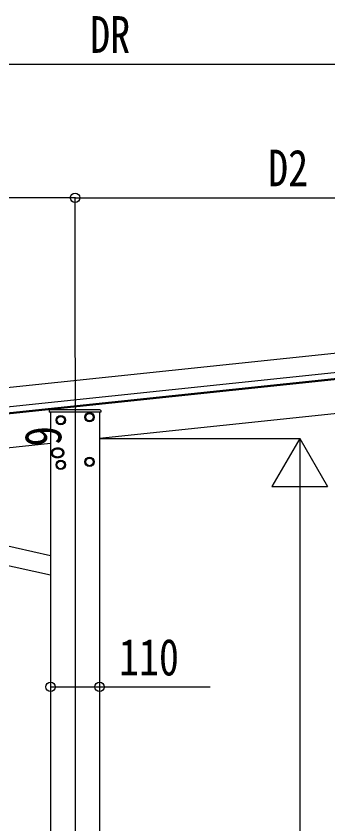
# Model space of a CAD drawing. Units: millimetres, scale not verified. Extents: x -10512 to 10512, y -7425 to 7425.
# Drawn here: x -1755 to -1056, y -2988 to -1172 of the extents above; entities that cross this region are included whole.
import ezdxf
from ezdxf.enums import TextEntityAlignment as Align

# ---------------------------------------------------------------- set-up
doc = ezdxf.new("R2010")
doc.units = ezdxf.units.MM
doc.header["$LTSCALE"] = 40
for name, color, linetype in [('0-4_YKK_12', 2, 'Continuous'), ('0-5_YKK_13', 4, 'Continuous'), ('0-6_YKK_A1', 4, 'Continuous'), ('0-7_YKK_D', 6, 'Continuous')]:
    doc.layers.add(name, color=color, linetype=linetype)
doc.styles.add('ＭＳ ゴシック', font='')
doc.styles.get('ＭＳ ゴシック').set_extended_font_data('MS Gothic')

msp = doc.modelspace()

# ---------------------------------------------------------------- linework, layer by layer
at = {"layer": '0-4_YKK_12'}
msp.add_line((-1623.14, -1940.25), (-1623.14, -5487.26), dxfattribs=at)
at = {"layer": '0-5_YKK_13'}
for p, q in [((-1681.17, -2058.87), (-1681.39, -2062.49)), ((-1679.92, -2062.49), (-1681.39, -2062.49)), ((-1679.39, -2062.49), (-1679.92, -2062.49)), ((-1566.89, -2062.49), (-1679.39, -2062.49)), ((-1567.61, -2056.99), (-1679.17, -2056.99)), ((-1600.63, -2073.6), (-1595.73, -2065.1)), ((-1595.73, -2065.1), (-1585.91, -2065.1)), ((-1585.91, -2065.1), (-1581, -2073.6)), ((-1566.86, -2062.49), (-1567.39, -2062.49)), ((-1565.39, -2062.49), (-1566.86, -2062.49)), ((-1565.61, -2058.87), (-1565.39, -2062.49)), ((-1665.28, -2080.4), (-1660.37, -2071.9)), ((-1660.37, -2071.9), (-1650.55, -2071.9)), ((-1650.55, -2071.9), (-1645.65, -2080.4)), ((-1665.27, -2180.95), (-1660.36, -2172.45)), ((-1660.36, -2172.45), (-1650.54, -2172.45)), ((-1650.54, -2172.45), (-1645.64, -2180.95)), ((-1600.62, -2174.15), (-1595.71, -2165.65)), ((-1595.71, -2165.65), (-1585.9, -2165.65)), ((-1585.9, -2165.65), (-1580.99, -2174.15)), ((-1678.33, -2385.14), (-2448.94, -2214.07)), ((-2546.95, -2235.33), (-1678.33, -2428.16))]:
    msp.add_line(p, q, dxfattribs=at)
for points in [[(-1665.28, -2080.4), (-1660.37, -2088.9), (-1650.55, -2088.9), (-1645.65, -2080.4)], [(-1600.63, -2073.6), (-1595.73, -2082.1), (-1585.91, -2082.1), (-1581, -2073.6)], [(-1600.62, -2174.15), (-1595.71, -2182.65), (-1585.9, -2182.65), (-1580.99, -2174.15)], [(-1665.27, -2180.95), (-1660.36, -2189.45), (-1650.54, -2189.45), (-1645.64, -2180.95)]]:
    msp.add_lwpolyline(points, dxfattribs=at)
for centre, radius in [((-1590.82, -2073.6), 10.5), ((-1590.82, -2073.6), 9.2), ((-1590.82, -2073.6), 8.5), ((-1655.46, -2080.4), 10.5), ((-1655.46, -2080.4), 9.2), ((-1655.46, -2080.4), 8.5), ((-1655.45, -2180.95), 10.5), ((-1655.45, -2180.95), 9.2), ((-1655.45, -2180.95), 8.5), ((-1590.81, -2174.15), 10.5), ((-1590.81, -2174.15), 9.2), ((-1590.81, -2174.15), 8.5)]:
    msp.add_circle(centre, radius, dxfattribs=at)
for centre, start, end in [((-1679.17, -2058.99), 90, 176.5), ((-1567.61, -2058.99), 3.5, 90)]:
    msp.add_arc(centre, 2, start, end, dxfattribs=at)
at = {"layer": '0-6_YKK_A1'}
for p, q in [((-2562.53, -2089.69), (-686.08, -1892.47)), ((-2560.58, -2089.06), (-686.12, -1892.04)), ((-2560.58, -2089.06), (-686.12, -1892.04)), ((-2560.54, -2089.48), (-686.08, -1892.47)), ((-2558.06, -2132.2), (-681.61, -1934.97)), ((-680.06, -1949.72), (-2554.52, -2146.74)), ((-679.85, -1951.71), (-2554.31, -2148.73)), ((-679.85, -1951.71), (-2554.31, -2148.73)), ((-652.02, -2025.2), (-1568.33, -2121.51)), ((-1678.14, -2062.49), (-1678.14, -5271.49)), ((-1568.14, -2062.49), (-1568.14, -5271.49)), ((-1678.33, -2133.08), (-2546.37, -2224.31))]:
    msp.add_line(p, q, dxfattribs=at)
at = {"layer": '0-7_YKK_D'}
for p, q in [((-2498.14, -1280.44), (-749.15, -1280.44)), ((-1623.33, -1939.27), (-1623.33, -1579.44)), ((-1623.33, -1939.27), (-1623.33, -1579.44)), ((-1623.33, -1580.44), (-2623.14, -1580.44)), ((-1623.33, -1580.44), (-624.15, -1580.44)), ((-1567.33, -2121.49), (-1117.8, -2121.49)), ((-1118.8, -2121.49), (-1181.3, -2229.75)), ((-1118.8, -2121.49), (-1056.3, -2229.75)), ((-1118.8, -2121.49), (-1118.8, -2338)), ((-1181.3, -2229.75), (-1056.3, -2229.75)), ((-1118.8, -2246.49), (-1118.8, -4596.49))]:
    msp.add_line(p, q, dxfattribs=at)
msp.add_lwpolyline([(-1678.14, -2679.95), (-1568.14, -2679.95), (-1319.64, -2679.95)], dxfattribs=at)
for centre in [(-1623.33, -1580.44), (-1623.33, -1580.44), (-1678.14, -2679.95), (-1568.14, -2679.95)]:
    msp.add_circle(centre, 10.62, dxfattribs=at)

# ---------------------------------------------------------------- texts
at = {"layer": '0-7_YKK_D', "style": 'ＭＳ ゴシック', "width": 0.8}
for s, p in [('DR', (-1589.33, -1279.44)), ('D2', (-1189.74, -1579.44)), ('110', (-1524.64, -2678.95))]:
    msp.add_text(s, height=82.48, dxfattribs=at).set_placement(p, align=Align.BOTTOM_LEFT)
msp.add_text('6°', height=82.48, rotation=273, dxfattribs=at).set_placement((-1760.14, -2097.36), align=Align.BOTTOM_LEFT)

doc.saveas('drawing.dxf')
